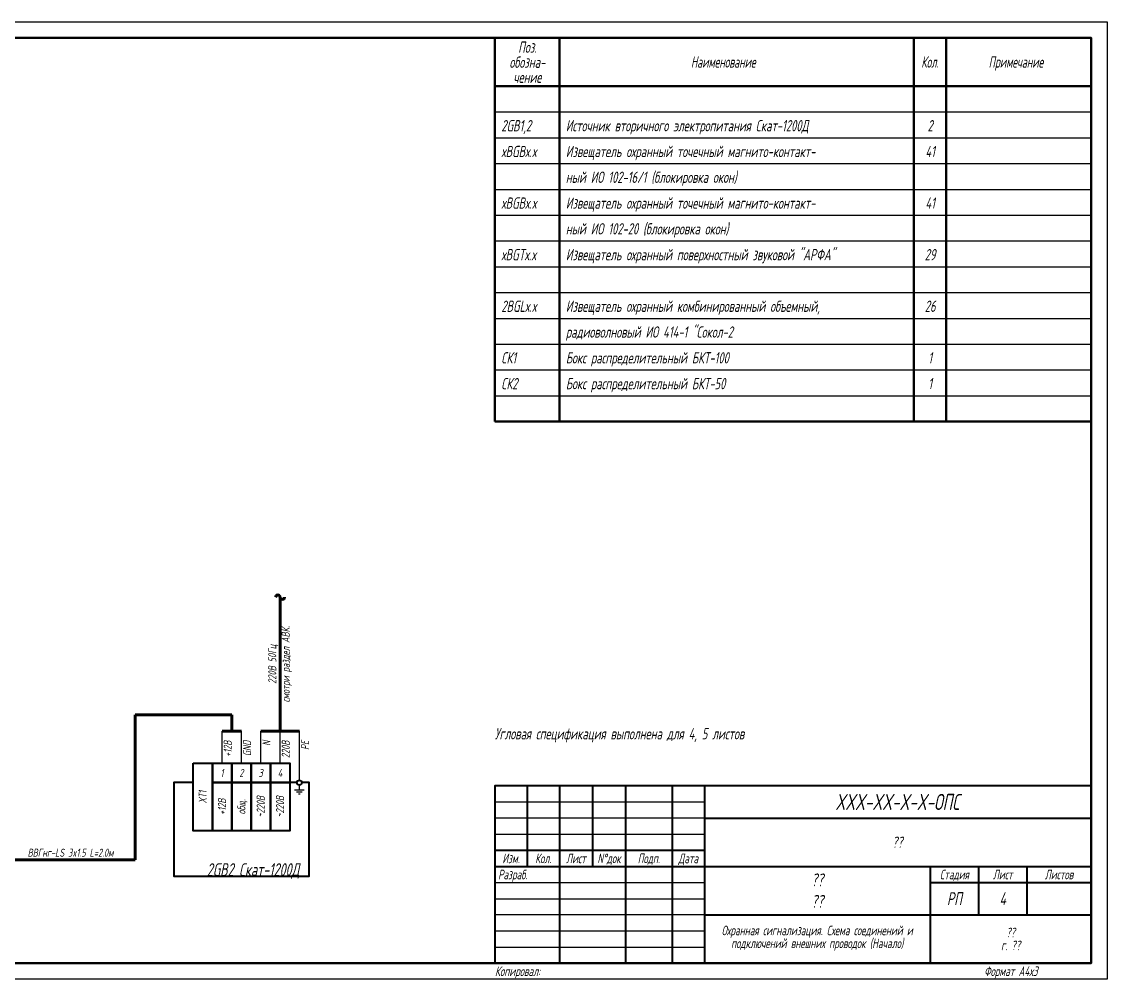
# Model space of a CAD drawing. Extents: x 0 to 1720, y -2086 to 3873.
# Drawn here: x 503.2 to 840, y 2682 to 2979 of the extents above; entities that cross this region are included whole.
import ezdxf
from ezdxf.enums import TextEntityAlignment as Align

# ---------------------------------------------------------------- set-up
doc = ezdxf.new("R2010")
doc.units = 0
for name, color, linetype, lineweight in [('EL_DEVICE', 1, 'Continuous', 40), ('EL_KABLE', 9, 'Continuous', 60), ('TABLE', 7, 'Continuous', 50)]:
    doc.layers.add(name, color=color, linetype=linetype, lineweight=lineweight)
for name, color, linetype in [('EL_WIRES', 3, 'Continuous'), ('FORMAT', 134, 'Continuous'), ('TEXT', 4, 'Continuous'), ('WINOSKA', 251, 'Continuous')]:
    doc.layers.add(name, color=color, linetype=linetype)
doc.styles.add('R2_5', font='romant.shx', dxfattribs={"width": 0.65, "oblique": 12, "height": 2.5})

# ---------------------------------------------------------------- blocks, each defined once
blk = doc.blocks.new('Break')
for centre, start, end in [((-0.7, 0), 0, 180), ((0.7, 0), 180, 0)]:
    blk.add_arc(centre, 0.7, start, end)
blk = doc.blocks.new('CABLE_MARK')
at = {"layer": 'EL_DEVICE'}
blk.add_circle((0, 5), 5, dxfattribs=at)
at = {"layer": 'EL_KABLE'}
blk.add_line((0, 10), (0, 50), dxfattribs=at)

msp = doc.modelspace()

# ---------------------------------------------------------------- linework, layer by layer
at = {"layer": 'EL_DEVICE'}
for points in [[(556.33, 2749), (562.33, 2749), (562.33, 2728), (556.33, 2728)], [(562.33, 2749), (568.33, 2749), (568.33, 2743), (562.33, 2743)], [(568.33, 2749), (574.33, 2749), (574.33, 2743), (568.33, 2743)], [(574.33, 2749), (580.33, 2749), (580.33, 2743), (574.33, 2743)], [(580.33, 2749), (586.33, 2749), (586.33, 2743), (580.33, 2743)], [(562.33, 2743), (568.33, 2743), (568.33, 2728), (562.33, 2728)], [(568.33, 2743), (574.33, 2743), (574.33, 2728), (568.33, 2728)], [(574.33, 2743), (580.33, 2743), (580.33, 2728), (574.33, 2728)], [(580.33, 2743), (586.33, 2743), (586.33, 2728), (580.33, 2728)]]:
    msp.add_lwpolyline(points, close=True, dxfattribs=at)
for points in [[(556.33, 2743), (550.33, 2743), (550.33, 2714), (592.33, 2714), (592.33, 2743), (590.08, 2743)], [(588.58, 2743), (586.33, 2743)]]:
    msp.add_lwpolyline(points, dxfattribs=at)
msp.add_circle((589.33, 2743), 0.75, dxfattribs=at)
at = {"layer": 'EL_KABLE'}
for p, q in [((583.33, 2800.5), (583.33, 2759)), ((538.33, 2719), (538.33, 2764)), ((538.33, 2764), (568.33, 2764)), ((568.33, 2759), (568.33, 2764)), ((565.33, 2759), (571.33, 2759)), ((589.33, 2759), (577.33, 2759))]:
    msp.add_line(p, q, dxfattribs=at)
at = {"layer": 'EL_WIRES'}
for p, q in [((565.33, 2749), (565.33, 2759)), ((571.33, 2749), (571.33, 2759)), ((577.33, 2749), (577.33, 2759)), ((583.33, 2749), (583.33, 2759)), ((589.33, 2743.75), (589.33, 2759))]:
    msp.add_line(p, q, dxfattribs=at)
at = {"layer": 'FORMAT', "lineweight": 40}
for p, q in [((660, 2742), (660, 2717)), ((670, 2742), (670, 2687)), ((680.31, 2742), (680.31, 2717)), ((690.5, 2742), (690.5, 2687)), ((705, 2742), (705, 2687)), ((715, 2742), (715, 2687)), ((715, 2732), (835, 2732)), ((650, 2722), (715, 2722)), ((650, 2717), (835, 2717)), ((785.08, 2717), (785.08, 2687)), ((800.08, 2717), (800.08, 2702)), ((815.08, 2717), (815.08, 2702)), ((785.08, 2712), (835, 2712)), ((715, 2702), (835, 2702))]:
    msp.add_line(p, q, dxfattribs=at)
at = {"layer": 'FORMAT', "lineweight": -3}
for p, q in [((650, 2737), (715, 2737)), ((715, 2732), (650, 2732)), ((650, 2727), (715, 2727)), ((650, 2712), (715, 2712)), ((650, 2707), (715, 2707)), ((715, 2702), (650, 2702)), ((650, 2697), (715, 2697)), ((650, 2692), (715, 2692))]:
    msp.add_line(p, q, dxfattribs=at)
at = {"layer": 'FORMAT'}
msp.add_lwpolyline([(0, 2979), (840, 2979), (840, 2682), (0, 2682)], close=True, dxfattribs=at)
at = {"layer": 'FORMAT', "lineweight": 50}
msp.add_lwpolyline([(20, 2687), (20, 2974), (835, 2974), (835, 2687)], close=True, dxfattribs=at)
at = {"layer": 'FORMAT', "lineweight": 40}
msp.add_lwpolyline([(650, 2687), (835, 2687), (835, 2742), (650, 2742)], close=True, dxfattribs=at)
at = {"layer": 'TABLE'}
for p, q in [((650, 2974), (650, 2855)), ((670, 2974), (670, 2855)), ((780, 2974), (780, 2855)), ((790, 2974), (790, 2855)), ((650, 2959), (835, 2959)), ((650, 2855), (835, 2855))]:
    msp.add_line(p, q, dxfattribs=at)
at = {"layer": 'TEXT'}
for p, q in [((589.33, 2740.76), (589.33, 2742.25)), ((587.83, 2740.76), (590.83, 2740.76)), ((588.44, 2740.15), (590.23, 2740.15)), ((589.05, 2739.54), (589.61, 2739.54))]:
    msp.add_line(p, q, dxfattribs=at)
at = {"layer": 'WINOSKA'}
for p, q in [((650, 2951), (835, 2951)), ((650, 2943), (835, 2943)), ((650, 2935), (835, 2935)), ((650, 2927), (835, 2927)), ((650, 2919), (835, 2919)), ((650, 2911), (835, 2911)), ((650, 2903), (835, 2903)), ((650, 2895), (835, 2895)), ((650, 2887), (835, 2887)), ((650, 2879), (835, 2879)), ((650, 2871), (835, 2871)), ((650, 2863), (835, 2863))]:
    msp.add_line(p, q, dxfattribs=at)

# ---------------------------------------------------------------- block references
at = {"rotation": 270}
msp.add_blockref('CABLE_MARK', (488.33, 2719), dxfattribs=at)
at = {"layer": 'EL_KABLE'}
msp.add_blockref('Break', (583.33, 2800.5), dxfattribs=at)

# ---------------------------------------------------------------- texts
at = {"layer": 'FORMAT', "style": 'R2_5', "oblique": 12, "width": 0.65}
for s, p in [('Изм.', (655, 2718)), ('Кол.', (665, 2718)), ('Лист', (675.16, 2718)), ('N%%dдок', (685.41, 2718)), ('Подп.', (697.75, 2718)), ('Дата', (710, 2718))]:
    msp.add_text(s, height=3, dxfattribs=at).set_placement(p, align=Align.CENTER)
msp.add_text('Разраб.', height=3, dxfattribs=at).set_placement((651, 2713))
at = {"layer": 'FORMAT', "style": 'R2_5', "width": 0.65}
for s, height, oblique, p in [('Стадия', 3, 12, (792.58, 2714.5)), ('Лист', 3, 12, (807.58, 2714.5)), ('Листов', 3, 12, (825.04, 2714.5)), ('РП', 4, 12, (792.58, 2707)), ('Формат А4х3', 3, 15, (810.04, 2684.5))]:
    msp.add_text(s, height=height, dxfattribs=dict(at, oblique=oblique)).set_placement(p, align=Align.MIDDLE_CENTER)
at = {"layer": 'FORMAT', "style": 'R2_5', "oblique": 15, "width": 0.65}
msp.add_text('Копировал:', height=3, dxfattribs=at).set_placement((650, 2684.5), align=Align.MIDDLE_LEFT)
at = {"layer": 'FORMAT', "insert": (810.04, 2694.5), "char_height": 3, "width": 48.2605, "attachment_point": 5, "line_spacing_factor": 0.8, "style": 'R2_5'}
msp.add_mtext('??\\Pг. ??', dxfattribs=at)
at = {"layer": 'TEXT', "style": 'R2_5', "oblique": 12, "width": 0.6}
for s, p in [('Наименование', (720.85, 2964.76)), ('Кол.', (784.98, 2964.76)), ('Примечание', (811.65, 2964.76))]:
    msp.add_text(s, height=3.5, dxfattribs=at).set_placement(p, align=Align.CENTER)
at = {"layer": 'TEXT', "style": 'R2_5', "oblique": 12, "width": 0.7}
for s, p in [('+12В', (565.85, 2756)), ('GND', (571.85, 2756)), ('N', (577.85, 2756)), ('220В', (583.85, 2756)), ('PE', (589.85, 2756))]:
    msp.add_text(s, height=2.5, rotation=90, dxfattribs=at).set_placement(p, align=Align.TOP_RIGHT)
at = {"layer": 'TEXT', "style": 'R2_5', "oblique": 12, "width": 0.65}
for s, height, p in [('1', 2.5, (565.33, 2746)), ('2', 2.5, (571.33, 2746)), ('3', 2.5, (577.33, 2746)), ('4', 2.5, (583.33, 2746)), ('4', 4, (807.58, 2707))]:
    msp.add_text(s, height=height, dxfattribs=at).set_placement(p, align=Align.MIDDLE_CENTER)
for s, p in [('XТ1', (559.33, 2738.5)), ('~220В', (577.33, 2735.5)), ('~220В', (583.33, 2735.5)), ('+12В', (565.33, 2735.5)), ('общ.', (571.33, 2735.5))]:
    msp.add_text(s, height=2.5, rotation=90, dxfattribs=at).set_placement(p, align=Align.MIDDLE_CENTER)
msp.add_text('2GB2 Скат-1200Д', height=4, dxfattribs=at).set_placement((589.33, 2714), align=Align.RIGHT)
at = {"layer": 'TEXT', "style": 'R2_5'}
for s, insert, char_height, width, attachment_point, line_spacing_factor in [('Поз.\\Pобозна-\\Pчение', (660.08, 2966.44), 3.5, 14.6042, 5, 0.8), ('2GB1,2', (652, 2948.5), 3.5, 7.5689, 1, 1.37), ('Источник вторичного электропитания Скат-1200Д', (672, 2948.5), 3.5, 104.9419, 1, 1.37), ('2', (785.05, 2948.5), 3.5, 1.4439, 2, 1.37), ('хBGBх.x', (652, 2940.5), 3.5, 7.5689, 1, 1.37), ('Извещатель охранный точечный магнито-контакт-\\Pный ИО 102-16/1 (блокировка окон)', (672, 2940.5), 3.5, 104.9419, 1, 1.37), ('41', (785.05, 2940.5), 3.5, 1.4439, 2, 1.37), ('хBGBх.x', (652, 2924.5), 3.5, 7.5689, 1, 1.37), ('Извещатель охранный точечный магнито-контакт-\\Pный ИО 102-20 (блокировка окон)', (672, 2924.5), 3.5, 104.9419, 1, 1.37), ('41', (785.05, 2924.5), 3.5, 1.4439, 2, 1.37), ('хBGTх.x', (652, 2908.5), 3.5, 7.5689, 1, 1.37), ('Извещатель охранный поверхностный звуковой "АРФА"', (672, 2908.5), 3.5, 104.9419, 1, 1.37), ('29', (785.05, 2908.5), 3.5, 1.4439, 2, 1.37), ('2BGLх.x', (652, 2892.5), 3.5, 7.5689, 1, 1.37), ('Извещатель охранный комбинированный объемный, радиоволновый ИО 414-1 "Сокол-2', (672, 2892.5), 3.5, 104.9419, 1, 1.37), ('26', (785.05, 2892.5), 3.5, 1.4439, 2, 1.37), ('СК1', (652, 2876.5), 3.5, 7.5689, 1, 1.37), ('Бокс распределительный БКТ-100', (672, 2876.5), 3.5, 104.94, 1, 1.369714), ('1', (785.05, 2876.5), 3.5, 1.44, 2, 1.369714), ('СК2', (652, 2868.5), 3.5, 7.5689, 1, 1.37), ('Бокс распределительный БКТ-50', (672, 2868.5), 3.5, 104.94, 1, 1.369714), ('1', (785.05, 2868.5), 3.5, 1.44, 2, 1.369714), ('XXX-XX-X-X-ОПС', (774.9, 2737), 5, 120, 5, 0.800004), ('Охранная сигнализация. Схема соединений и подключений внешних проводок (Начало)', (750, 2694.75), 3, 70, 5, 0.8)]:
    msp.add_mtext(s, dxfattribs=dict(at, insert=insert, char_height=char_height, width=width, attachment_point=attachment_point, line_spacing_factor=line_spacing_factor))
at = {"layer": 'TEXT', "insert": (583.33, 2779.75), "char_height": 2.5, "width": 33.182, "attachment_point": 5, "rotation": 90, "style": 'R2_5'}
msp.add_mtext('220В 50Гц\\Pсмотри раздел АВК.', dxfattribs=at)
at = {"layer": 'TEXT', "style": 'R2_5'}
for s, insert, char_height, width, attachment_point in [('Угловая спецификация выполнена для 4, 5 листов', (650, 2755.46), 3.5, 175, 7), ('??', (774.9, 2724.5), 3.5, 120, 5), ('??\\P??', (750.05, 2709.5), 4, 70, 5)]:
    msp.add_mtext(s, dxfattribs=dict(at, insert=insert, char_height=char_height, width=width, attachment_point=attachment_point))
at = {"layer": 'TEXT', "insert": (518.33, 2720), "char_height": 2.5, "attachment_point": 8, "style": 'R2_5'}
msp.add_mtext('ВВГнг-LS 3x1.5 L=2.0м ', dxfattribs=at)

doc.saveas('drawing.dxf')
